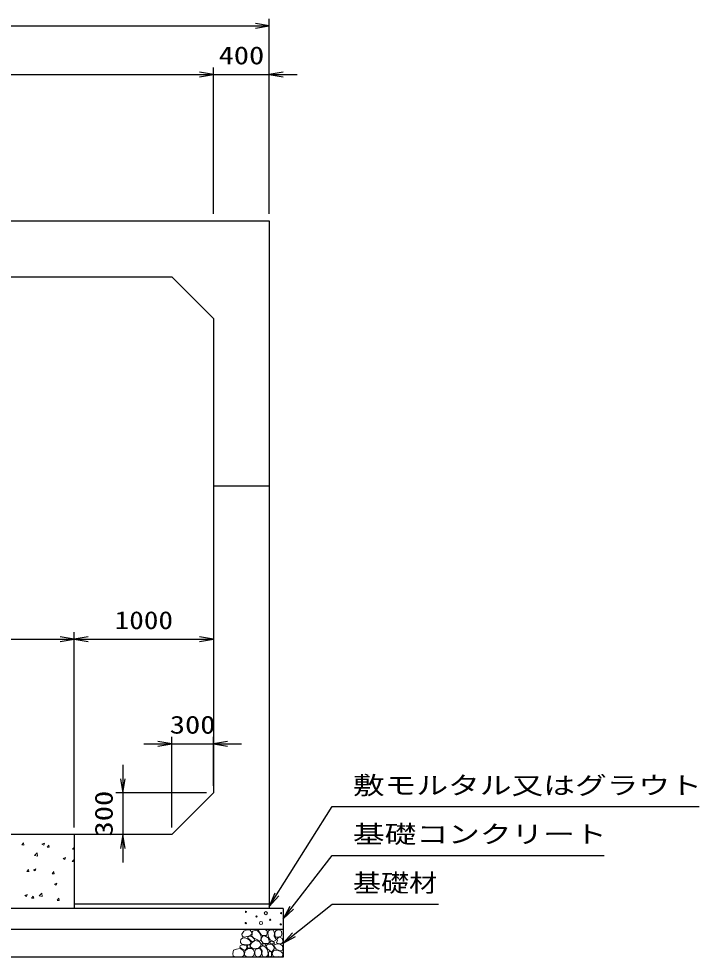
# Model space of a CAD drawing. Units: millimetres at full size. Extents: x 0 to 42050, y 0 to 29700.
# Drawn here: x 29878 to 34759, y 14420 to 21150 of the extents above; entities that cross this region are included whole.
import ezdxf
from ezdxf.enums import TextEntityAlignment as Align

# ---------------------------------------------------------------- set-up
doc = ezdxf.new("R2010")
doc.units = ezdxf.units.MM
for name, color, linetype, lineweight in [('D-DCR-HCHn', 4, 'Continuous', 9), ('D-STR-DIM', 7, 'Continuous', 25), ('D-STR-STRn', 1, 'Continuous', 25), ('D-STR-TXT', 7, 'Continuous', 25)]:
    doc.layers.add(name, color=color, linetype=linetype, lineweight=lineweight)
doc.styles.add('ＭＳ ゴシック', font='')
doc.styles.get('ＭＳ ゴシック').set_extended_font_data('MS Gothic')

# ---------------------------------------------------------------- blocks, each defined once
blk = doc.blocks.new('open_arrow')
at = {"color": 0, "linetype": 'Continuous', "lineweight": -2}
blk.add_lwpolyline([(7.5, 1.25), (0, 0), (7.5, -1.25)], dxfattribs=at)

msp = doc.modelspace()

# ---------------------------------------------------------------- linework, layer by layer
at = {"layer": 'D-DCR-HCHn'}
for p, q in [((29899.613, 15226.076), (29914.795, 15224.748)), ((29899.618, 15226.09), (29911.863, 15240.683)), ((29914.903, 15224.654), (29911.966, 15240.576)), ((30044.57, 15231.32), (30062.355, 15238.147)), ((30044.592, 15231.285), (30057.226, 15222.763)), ((30057.241, 15222.767), (30062.391, 15238.116)), ((30081.797, 15210.137), (30096.979, 15208.809)), ((30081.802, 15210.151), (30094.047, 15224.744)), ((30097.087, 15208.714), (30094.15, 15224.635)), ((29990.135, 15149.177), (30009.919, 15169.796)), ((29990.165, 15149.115), (30012.755, 15145.611)), ((30012.732, 15145.639), (30009.925, 15169.761)), ((30263.981, 15194.198), (30275, 15193.234)), ((30263.987, 15194.212), (30275, 15207.336)), ((30196.185, 15129.055), (30213.97, 15135.882)), ((30196.206, 15129.019), (30208.841, 15120.497)), ((30208.855, 15120.502), (30214.005, 15135.851)), ((30261.214, 15107.135), (30275, 15121.503)), ((30261.244, 15107.072), (30275, 15104.938)), ((29934.856, 15035.019), (29950.038, 15033.691)), ((29934.861, 15035.033), (29947.106, 15049.626)), ((29950.144, 15033.597), (29947.208, 15049.519)), ((29982.768, 15047.132), (30000.553, 15053.959)), ((29982.79, 15047.097), (29995.424, 15038.575)), ((29995.439, 15038.579), (30000.589, 15053.928)), ((30117.04, 15019.08), (30132.222, 15017.752)), ((30117.046, 15019.094), (30129.291, 15033.687)), ((30132.328, 15017.657), (30129.391, 15033.578)), ((30134.383, 14944.866), (30152.168, 14951.693)), ((30134.404, 14944.832), (30147.039, 14936.309)), ((30147.053, 14936.314), (30152.203, 14951.663)), ((30023.81, 14859.709), (30043.594, 14880.328)), ((30046.406, 14856.171), (30043.6, 14880.293)), ((29920.967, 14862.943), (29938.752, 14869.77)), ((29920.988, 14862.909), (29933.622, 14854.387)), ((29933.636, 14854.391), (29938.787, 14869.74)), ((29970.099, 14843.963), (29985.281, 14842.634)), ((29970.105, 14843.976), (29982.35, 14858.569)), ((29985.386, 14842.54), (29982.449, 14858.462)), ((30023.839, 14859.647), (30046.429, 14856.143)), ((30152.283, 14828.024), (30167.465, 14826.695)), ((30152.289, 14828.037), (30164.534, 14842.63)), ((30167.57, 14826.6), (30164.633, 14842.521))]:
    msp.add_line(p, q, dxfattribs=at)
for points in [[(31542.988, 14579.601), (31549.036, 14585.086), (31550.103, 14590.792), (31546.586, 14603.305), (31536.29, 14617.61), (31513.996, 14616.105), (31492.429, 14605.811), (31477.805, 14585.597), (31479.979, 14572.456), (31486.98, 14565.716), (31498.231, 14563.215), (31514.489, 14567.483), (31535.711, 14574.481)], [(31601.553, 14536.214), (31614.311, 14540.569), (31615.575, 14568.678), (31602.488, 14597.359), (31585.552, 14613.536), (31553.597, 14607.032), (31550.867, 14571.913), (31561.184, 14559.876), (31589.261, 14544.301)], [(31705.31, 14613.906), (31712.244, 14593.102), (31709.933, 14569.988), (31726.113, 14544.562), (31705.31, 14533.005), (31682.195, 14544.562), (31668.327, 14563.053), (31663.704, 14593.102), (31668.327, 14609.283), (31682.195, 14616.217)], [(31723.802, 14611.594), (31744.605, 14616.217), (31763.096, 14606.971), (31765.408, 14586.168), (31760.785, 14569.988), (31737.67, 14563.053), (31721.49, 14563.053), (31714.556, 14574.611), (31714.556, 14600.037)], [(31481.628, 14511.832), (31476.312, 14516.874), (31469.524, 14525.68), (31467.855, 14533.275), (31471.856, 14547.685), (31485.912, 14558.67), (31506.093, 14557.89), (31533.302, 14543.001), (31542.914, 14530.757), (31539.848, 14516.784), (31530.222, 14510.04), (31521.401, 14509.145), (31507.637, 14509.524), (31494.192, 14511.002)], [(31570.202, 14545.711), (31568.546, 14539.566), (31562.989, 14535.193), (31550.81, 14533.302), (31539.695, 14539.802), (31529.408, 14549.138), (31520.142, 14557.333), (31520.365, 14563.462), (31526.264, 14568.875), (31540.797, 14570.356), (31553.53, 14564.383), (31562.989, 14555.165), (31567.719, 14550.556)], [(31561.797, 14479.532), (31597.171, 14486.129), (31612.218, 14498.266), (31616.97, 14517.263), (31602.287, 14531.629), (31573.677, 14539.69), (31552.03, 14526.761), (31538.039, 14509.347), (31541.998, 14491.67)], [(31666.015, 14558.431), (31677.573, 14530.693), (31668.327, 14519.136), (31640.589, 14519.136), (31629.032, 14523.759), (31617.475, 14539.939), (31617.475, 14553.808), (31629.032, 14572.299), (31642.901, 14574.611)], [(31767.719, 14553.808), (31774.654, 14533.005), (31765.408, 14519.136), (31742.293, 14516.824), (31726.512, 14523.599), (31733.048, 14539.939), (31728.425, 14549.185), (31737.67, 14558.431), (31751.539, 14563.053)], [(31465.028, 14422.493), (31480.163, 14424.274), (31490.134, 14429.787), (31494.165, 14442.722), (31494.055, 14454.963), (31484.828, 14471.678), (31466.758, 14482.822), (31439.269, 14478.403), (31417.547, 14470.334), (31412.357, 14446.125), (31416.97, 14428.257), (31438.116, 14422.877)], [(31497.403, 14470.331), (31507.105, 14475.079), (31514.11, 14483.822), (31514.281, 14495.084), (31510.058, 14505.627), (31494.811, 14507.625), (31479.946, 14508.018), (31465.519, 14502.512), (31463.151, 14493.273), (31475.46, 14482.195), (31490.445, 14473.15)], [(31562.648, 14473.637), (31547.694, 14482.556), (31521.56, 14482.292), (31500.07, 14463.525), (31496.357, 14434.899), (31510.147, 14424.245), (31546.902, 14421.871), (31563.269, 14431.633), (31567.828, 14454.06)], [(31525.029, 14485.265), (31520.817, 14488.446), (31517.314, 14493.505), (31517.19, 14500.431), (31521.586, 14506.067), (31529.231, 14507.977), (31535.644, 14506.179), (31537.296, 14500.442), (31538.104, 14494.835), (31537.119, 14487.456), (31531.025, 14484.127)], [(31610.412, 14427.783), (31591.15, 14423.503), (31574.028, 14432.064), (31571.888, 14451.326), (31574.032, 14474.878), (31597.571, 14482.327), (31612.553, 14478.603), (31618.973, 14462.027), (31618.973, 14438.484)], [(31627.534, 14425.643), (31621.114, 14444.905), (31623.254, 14466.308), (31608.272, 14489.85), (31627.534, 14500.551), (31648.937, 14489.85), (31661.778, 14472.728), (31666.059, 14444.905), (31661.778, 14429.924), (31648.937, 14423.503)], [(31631.815, 14500.551), (31621.114, 14509.112), (31625.394, 14515.533), (31640.376, 14515.533), (31646.796, 14513.393), (31651.077, 14504.832), (31644.656, 14498.411)], [(31663.918, 14477.009), (31653.217, 14502.692), (31661.778, 14513.393), (31687.461, 14513.393), (31698.162, 14509.112), (31708.863, 14494.131), (31708.863, 14481.289), (31698.162, 14464.167), (31685.321, 14462.027)], [(31700.687, 14533.005), (31712.244, 14523.759), (31707.621, 14516.824), (31691.441, 14516.824), (31684.507, 14519.136), (31679.884, 14528.382), (31686.818, 14535.316)], [(31715.284, 14423.503), (31700.302, 14429.924), (31696.022, 14451.326), (31704.583, 14466.308), (31719.565, 14470.588), (31738.827, 14468.448), (31760.229, 14459.887), (31770.93, 14447.045), (31770.93, 14432.064), (31764.51, 14423.503), (31738.827, 14425.643)], [(31723.845, 14477.009), (31706.723, 14502.692), (31708.863, 14509.112), (31732.406, 14515.533), (31753.808, 14513.393), (31768.79, 14500.551), (31770.93, 14485.57), (31768.79, 14470.588), (31751.668, 14466.308)], [(31668.199, 14429.924), (31668.199, 14455.606), (31678.9, 14462.027), (31689.601, 14455.606), (31691.741, 14440.625), (31689.601, 14427.783), (31674.619, 14423.503)]]:
    msp.add_lwpolyline(points, close=True, dxfattribs=at)
msp.add_lwpolyline([(31631.568, 14618.547), (31648.907, 14616.446), (31660.742, 14608.701), (31660.374, 14589.819), (31654.486, 14576.087), (31639.975, 14576.185), (31619.893, 14579.153), (31610.201, 14593.689), (31600.918, 14603.492), (31598.116, 14614.345), (31610.901, 14618.547), (31631.918, 14618.547)], dxfattribs=at)
for centre, radius in [((31507.803, 14745.221), 4.5), ((31649.996, 14736.145), 11.25), ((31758.909, 14736.145), 4.5), ((31583.437, 14712.459), 4.5), ((31615.004, 14664.955), 11.25), ((31681.563, 14688.641), 4.5), ((31506.091, 14664.955), 4.5), ((31757.197, 14655.879), 4.5)]:
    msp.add_circle(centre, radius, dxfattribs=at)
at = {"layer": 'D-STR-DIM'}
for p, q in [((31675, 19750), (31675, 21150)), ((25375, 21100), (31675, 21100)), ((31275, 19750), (31275, 20800)), ((31275, 19750), (31275, 20800)), ((31675, 19750), (31675, 20800)), ((25775, 20750), (31275, 20750)), ((31075, 20750), (31875, 20750)), ((26775, 16700), (30275, 16700)), ((30275, 15350), (30275, 16750)), ((30275, 15350), (30275, 16750)), ((30275, 16700), (31275, 16700)), ((30975, 15350), (30975, 16000)), ((31275, 15650), (31275, 16000)), ((30775, 15950), (31475, 15950)), ((30625, 15800), (30625, 15100)), ((31225, 15600), (30575, 15600)), ((30925, 15300), (30575, 15300))]:
    msp.add_line(p, q, dxfattribs=at)
at = {"layer": 'D-STR-STRn'}
for p, q in [((25375, 19700), (31675, 19700)), ((31675, 19700), (31675, 14800)), ((26075, 19300), (30975, 19300)), ((30975, 19300), (31275, 19000)), ((31275, 19000), (31275, 15600)), ((31275, 17800), (31675, 17800)), ((31275, 15600), (30975, 15300)), ((30975, 15300), (26075, 15300)), ((30275, 15300), (30275, 14770)), ((31775, 14770), (25275, 14770)), ((31675, 14800), (30275, 14800)), ((31675, 14800), (31675, 14770)), ((31775, 14770), (31775, 14420)), ((31775, 14620), (25275, 14620)), ((31775, 14420), (25275, 14420))]:
    msp.add_line(p, q, dxfattribs=at)
at = {"layer": 'D-STR-TXT'}
for points in [[(31675, 14785), (32125, 15500), (32225, 15500), (34758.756, 15500)], [(31775, 14695), (32125, 15150), (32225, 15150), (34076.523, 15150)], [(31775, 14520), (32125, 14800), (32225, 14800), (32889.721, 14800)]]:
    msp.add_lwpolyline(points, dxfattribs=at)

# ---------------------------------------------------------------- block references
at = {"layer": 'D-STR-DIM', "xscale": 13.3, "yscale": 13.3}
for p, rotation in [((31675, 21100), 180), ((31275, 20750), 180), ((31275, 20750), 180), ((30275, 16700), 180), ((31275, 16700), 180), ((30975, 15950), 180), ((30625, 15600), 90), ((30625, 15300), 270)]:
    msp.add_blockref('open_arrow', p, dxfattribs=dict(at, rotation=rotation))
for p in [(31675, 20750), (30275, 16700), (31275, 15950)]:
    msp.add_blockref('open_arrow', p, dxfattribs=at)
at = {"layer": 'D-STR-TXT', "xscale": 13.3, "yscale": 13.3}
for p, rotation in [((31675, 14785), 57.8), ((31775, 14695), 52.4), ((31775, 14520), 38.7)]:
    msp.add_blockref('open_arrow', p, dxfattribs=dict(at, rotation=rotation))

# ---------------------------------------------------------------- texts
at = {"layer": 'D-STR-DIM', "style": 'ＭＳ ゴシック'}
for s, width, p in [('400', 1.25, (31475, 20887.5)), ('1000', 1.2, (30775, 16837.5)), ('300', 1.25, (31125, 16087.5))]:
    msp.add_text(s, height=128.3, dxfattribs=dict(at, width=width)).set_placement(p, align=Align.MIDDLE_CENTER)
at = {"layer": 'D-STR-DIM', "style": 'ＭＳ ゴシック', "width": 1.25}
msp.add_text('300', height=128.3, rotation=90, dxfattribs=at).set_placement((30487.5, 15450), align=Align.MIDDLE_CENTER)
at = {"layer": 'D-STR-TXT', "style": 'ＭＳ ゴシック'}
for s, width, p in [('敷モルタル又はグラウト', 1.3, (32275, 15550)), ('基礎コンクリート', 1.3, (32275, 15200)), ('基礎材', 1.15, (32275, 14850))]:
    msp.add_text(s, height=128.3, dxfattribs=dict(at, width=width)).set_placement(p, align=Align.BOTTOM_LEFT)

doc.saveas('drawing.dxf')
